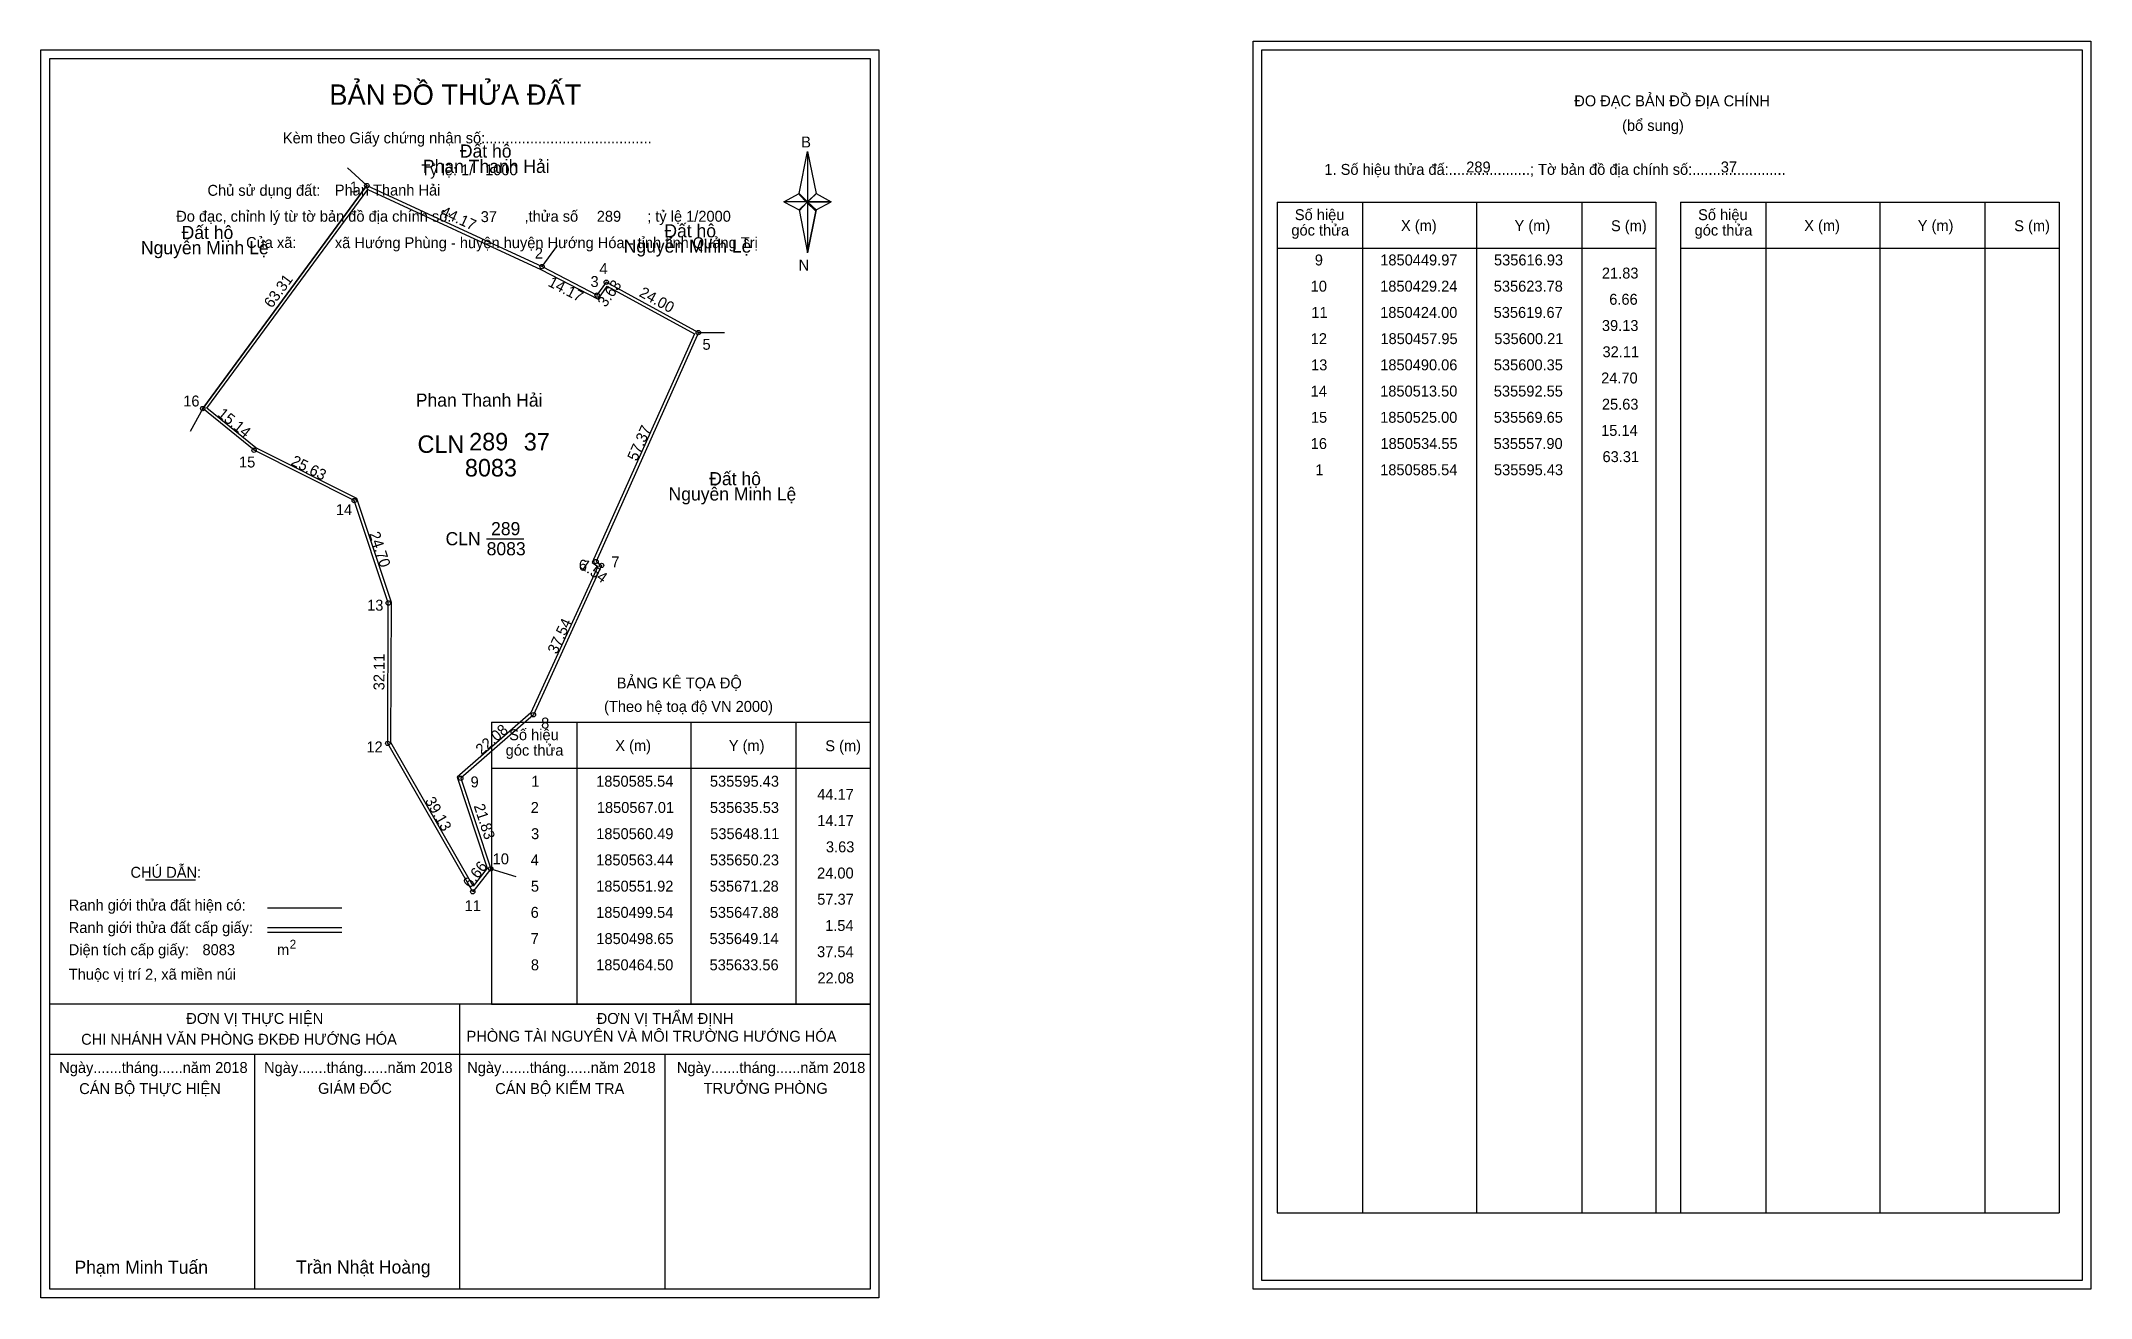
# Model space of a CAD drawing. Extents: x 535521 to 535990, y 1850331 to 1850619.
import ezdxf

# ---------------------------------------------------------------- set-up
doc = ezdxf.new("R2010")
doc.units = 0
for name, color, linetype in [('Level 1', 7, 'Continuous'), ('Level 10', 7, 'Continuous'), ('Level 11', 7, 'Continuous'), ('Level 13', 7, 'Continuous'), ('Level 2', 7, 'Continuous'), ('Level 27', 7, 'Continuous'), ('Level 3', 7, 'Continuous'), ('Level 36', 7, 'Continuous'), ('Level 4', 7, 'Continuous'), ('Level 49', 7, 'Continuous'), ('Level 5', 7, 'Continuous'), ('Level 53', 7, 'Continuous'), ('Level 55', 7, 'Continuous'), ('Level 6', 7, 'Continuous'), ('Level 63', 7, 'Continuous'), ('Level 7', 7, 'Continuous'), ('Level 9', 7, 'Continuous')]:
    doc.layers.add(name, color=color, linetype=linetype)

msp = doc.modelspace()

# ---------------------------------------------------------------- linework, layer by layer
at = {"layer": 'Level 1'}
for p, q in [((535522.89, 1850614.63), (535522.89, 1850614.63)), ((535800.21, 1850616.63), (535800.21, 1850616.63)), ((535694.31, 1850583.75), (535696.28, 1850593.39)), ((535696.28, 1850593.39), (535696.28, 1850581.87)), ((535696.28, 1850593.39), (535698.24, 1850583.75)), ((535690.86, 1850581.87), (535694.31, 1850583.75)), ((535694.31, 1850583.75), (535696.28, 1850581.87)), ((535696.13, 1850581.65), (535694.31, 1850583.53)), ((535696.28, 1850581.87), (535694.31, 1850580.03)), ((535698.1, 1850583.53), (535696.13, 1850581.65)), ((535696.13, 1850581.65), (535698.1, 1850583.53)), ((535698.24, 1850583.75), (535696.28, 1850581.87)), ((535696.28, 1850581.87), (535696.28, 1850570.17)), ((535696.28, 1850581.87), (535701.69, 1850581.87)), ((535696.28, 1850581.87), (535698.24, 1850580.03)), ((535698.24, 1850580.03), (535701.69, 1850581.87)), ((535696.13, 1850581.65), (535694.31, 1850579.81)), ((535694.31, 1850579.81), (535696.13, 1850581.65)), ((535694.31, 1850580.03), (535696.28, 1850570.17)), ((535698.1, 1850579.81), (535696.13, 1850581.65)), ((535698.24, 1850580.03), (535696.28, 1850570.17)), ((535803.74, 1850581.78), (535890.34, 1850581.78)), ((535823.33, 1850350.51), (535823.33, 1850581.78)), ((535849.4, 1850350.51), (535849.4, 1850581.78)), ((535873.38, 1850581.78), (535873.38, 1850350.51)), ((535890.34, 1850581.78), (535890.34, 1850350.51)), ((535896, 1850581.78), (535982.6, 1850581.78)), ((535915.59, 1850350.51), (535915.59, 1850581.78)), ((535941.66, 1850350.51), (535941.66, 1850581.78)), ((535965.63, 1850581.78), (535965.63, 1850350.51)), ((535982.6, 1850581.78), (535982.6, 1850350.51)), ((535803.74, 1850571.25), (535890.34, 1850571.25)), ((535896, 1850571.25), (535982.6, 1850571.25)), ((535623.98, 1850462.81), (535710.58, 1850462.81)), ((535643.57, 1850398.28), (535643.57, 1850462.81)), ((535669.64, 1850398.28), (535669.64, 1850462.81)), ((535693.61, 1850462.81), (535693.61, 1850398.28)), ((535623.98, 1850452.28), (535710.58, 1850452.28)), ((535544.8, 1850426.7), (535556.21, 1850426.7)), ((535572.67, 1850420.29), (535589.68, 1850420.29)), ((535572.67, 1850415.85), (535589.68, 1850415.85)), ((535572.67, 1850414.75), (535589.68, 1850414.75)), ((535629.71, 1850398.28), (535522.88, 1850398.28)), ((535710.58, 1850398.28), (535605.74, 1850398.28)), ((535616.73, 1850333.06), (535616.73, 1850398.28)), ((535623.98, 1850398.28), (535710.58, 1850398.28)), ((535710.58, 1850386.73), (535522.88, 1850386.73)), ((535569.81, 1850333.06), (535569.81, 1850386.73)), ((535663.66, 1850333.06), (535663.66, 1850386.73)), ((535803.74, 1850350.51), (535982.6, 1850350.51)), ((535987.91, 1850335.06), (535987.91, 1850335.06)), ((535710.58, 1850333.06), (535710.58, 1850333.06))]:
    msp.add_line(p, q, dxfattribs=at)
for points in [[(535694.31, 1850583.75), (535696.28, 1850593.39), (535696.28, 1850581.87)], [(535690.86, 1850581.87), (535694.31, 1850580.03), (535696.28, 1850581.87)], [(535696.28, 1850581.87), (535698.24, 1850583.75), (535701.69, 1850581.87)], [(535696.28, 1850581.87), (535696.28, 1850570.17), (535698.24, 1850580.03)]]:
    msp.add_lwpolyline(points, close=True, dxfattribs=at)
at = {"layer": 'Level 10'}
for p, q in [((535595.43, 1850585.54), (535557.9, 1850534.55)), ((535595.43, 1850585.54), (535635.53, 1850567.01)), ((535600.21, 1850457.95), (535600.35, 1850490.06))]:
    msp.add_line(p, q, dxfattribs=at)
for points in [[(535595.43, 1850585.54), (535635.53, 1850567.01), (535648.11, 1850560.49), (535650.23, 1850563.44), (535671.28, 1850551.92), (535647.88, 1850499.54), (535649.14, 1850498.65), (535633.56, 1850464.5), (535616.93, 1850449.97), (535623.78, 1850429.24), (535619.67, 1850424), (535600.21, 1850457.95), (535600.35, 1850490.06), (535592.55, 1850513.5), (535569.65, 1850525), (535557.9, 1850534.55)], [(535595.66, 1850584.66), (535635.22, 1850566.38), (535648.33, 1850559.59), (535650.44, 1850562.53), (535670.38, 1850551.62), (535647.01, 1850499.3), (535648.26, 1850498.41), (535632.99, 1850464.93), (535616.12, 1850450.19), (535623, 1850429.38), (535619.76, 1850425.25), (535600.91, 1850458.13), (535601.05, 1850490.17), (535593.12, 1850514), (535570.03, 1850525.59), (535558.86, 1850534.67)]]:
    msp.add_lwpolyline(points, close=True, dxfattribs=at)
at = {"layer": 'Level 11'}
for centre in [(535595.43, 1850585.54), (535595.43, 1850585.54), (535635.53, 1850567.01), (535650.23, 1850563.44), (535648.11, 1850560.49), (535671.28, 1850551.92), (535557.9, 1850534.55), (535569.65, 1850525), (535592.55, 1850513.5), (535647.88, 1850499.54), (535649.14, 1850498.65), (535600.35, 1850490.06), (535633.56, 1850464.5), (535600.21, 1850457.95), (535616.93, 1850449.97), (535623.78, 1850429.24), (535619.67, 1850424)]:
    msp.add_circle(centre, 0.5, dxfattribs=at)
at = {"layer": 'Level 27'}
for p, q in [((535595.43, 1850585.54), (535591.02, 1850589.61)), ((535635.53, 1850567.01), (535639.05, 1850571.87)), ((535671.28, 1850551.92), (535677.28, 1850551.96)), ((535557.9, 1850534.55), (535555.01, 1850529.29)), ((535623.78, 1850429.24), (535629.53, 1850427.51))]:
    msp.add_line(p, q, dxfattribs=at)
at = {"layer": 'Level 3'}
for p, q in [((535803.74, 1850581.78), (535803.74, 1850350.51)), ((535896, 1850581.78), (535896, 1850350.51)), ((535623.98, 1850462.81), (535623.98, 1850398.28))]:
    msp.add_line(p, q, dxfattribs=at)
at = {"layer": 'Level 63'}
for points in [[(535520.88, 1850616.63), (535712.58, 1850616.63), (535712.58, 1850331.06), (535520.88, 1850331.06)], [(535522.88, 1850614.63), (535710.58, 1850614.63), (535710.58, 1850333.06), (535522.88, 1850333.06)], [(535798.21, 1850618.63), (535989.91, 1850618.63), (535989.91, 1850333.06), (535798.21, 1850333.06)], [(535800.21, 1850616.63), (535987.91, 1850616.63), (535987.91, 1850335.06), (535800.21, 1850335.06)]]:
    msp.add_lwpolyline(points, close=True, dxfattribs=at)
at = {"layer": 'Level 9'}
msp.add_line((535622.84, 1850504.77), (535631.35, 1850504.77), dxfattribs=at)

# ---------------------------------------------------------------- texts
at = {"layer": 'Level 1'}
for s, height, p in [('BẢN ĐỒ THỬA ĐẤT', 4.6657, (535586.85, 1850604.04)), ('ĐO ĐẠC BẢN ĐỒ ĐỊA CHÍNH', 2.5, (535871.69, 1850603.69)), ('(bổ sung)', 2.5, (535882.63, 1850598.07)), ('Kèm theo Giấy chứng nhận số:.........................................', 2.5, (535576.23, 1850595.21)), ('B', 2.5, (535694.82, 1850594.27)), ('1. Số hiệu thửa đấ:....................; Tờ bản đồ địa chính số:.......................', 2.5, (535814.52, 1850588.01)), ('Chủ sử dụng đất:', 2.5, (535558.97, 1850583.22)), ('Đo đạc, chỉnh lý từ tờ bản đồ địa chính số:                  ,thửa số                 ; tỷ lệ 1/2000', 2.5, (535551.82, 1850577.29)), ('Số hiệu', 2.5, (535807.76, 1850577.65)), ('X (m)', 2.5, (535832.04, 1850575.17)), ('Y (m)', 2.5, (535858.02, 1850575.17)), ('S (m)', 2.5, (535880.09, 1850575.12)), ('Số hiệu', 2.5, (535900.02, 1850577.65)), ('X (m)', 2.5, (535924.3, 1850575.17)), ('Y (m)', 2.5, (535950.27, 1850575.17)), ('S (m)', 2.5, (535972.35, 1850575.12)), ('Của xã:', 2.5, (535567.81, 1850571.29)), ('góc thửa', 2.5, (535806.96, 1850574.12)), ('góc thửa', 2.5, (535899.22, 1850574.12)), ('N', 2.5, (535694.22, 1850566.1)), ('BẢNG KÊ TỌA ĐỘ', 2.5, (535652.61, 1850470.51)), ('(Theo hệ toạ độ VN 2000)', 2.5, (535649.71, 1850465.15)), ('Số hiệu', 2.5, (535628, 1850458.67)), ('góc thửa', 2.5, (535627.2, 1850455.14)), ('X (m)', 2.5, (535652.28, 1850456.2)), ('Y (m)', 2.5, (535678.25, 1850456.2)), ('S (m)', 2.5, (535700.33, 1850456.15)), ('CHÚ DẪN:', 2.5, (535541.36, 1850427.2)), ('Ranh giới thửa đất hiện có:', 2.5, (535527.23, 1850419.7)), ('Ranh giới thửa đất cấp giấy:', 2.5, (535527.23, 1850414.56)), ('2', 2, (535577.79, 1850411.01)), ('Diện tích cấp giấy:', 2.5, (535527.23, 1850409.48)), ('m', 2.5, (535574.89, 1850409.5)), ('Thuộc vị trí 2, xã miền núi', 2.5, (535527.23, 1850403.88)), ('ĐƠN VỊ THỰC HIỆN', 2.5, (535554.12, 1850393.76)), ('ĐƠN VỊ THẨM ĐỊNH', 2.5, (535648.02, 1850393.76)), ('CHI NHÁNH VĂN PHÒNG ĐKĐĐ HƯỚNG HÓA', 2.5, (535530.08, 1850389)), ('PHÒNG TÀI NGUYÊN VÀ MÔI TRƯỜNG HƯỚNG HÓA', 2.5, (535618.25, 1850389.69)), ('Ngày.......tháng......năm 2018', 2.5, (535525.05, 1850382.53)), ('Ngày.......tháng......năm 2018', 2.5, (535571.92, 1850382.53)), ('Ngày.......tháng......năm 2018', 2.5, (535618.4, 1850382.53)), ('Ngày.......tháng......năm 2018', 2.5, (535666.36, 1850382.53)), ('CÁN BỘ THỰC HIỆN', 2.5, (535529.63, 1850377.71)), ('GIÁM ĐỐC', 2.5, (535584.27, 1850377.77)), ('CÁN BỘ KIỂM TRA', 2.5, (535624.81, 1850377.71)), ('TRƯỞNG PHÒNG', 2.5, (535672.5, 1850377.77)), ('Phạm Minh Tuấn', 3, (535528.54, 1850336.6)), ('Trần Nhật Hoàng', 3, (535579.24, 1850336.65))]:
    msp.add_text(s, height=height, dxfattribs=at).set_placement(p)
at = {"layer": 'Level 11'}
msp.add_text('Tỷ lệ: 1/', height=2.5, dxfattribs=at).set_placement((535607.89, 1850587.9))
at = {"layer": 'Level 13'}
for s, p in [('289', (535623.86, 1850505.57)), ('CLN', (535613.45, 1850503.27)), ('8083', (535622.85, 1850500.97))]:
    msp.add_text(s, height=3, dxfattribs=at).set_placement(p)
at = {"layer": 'Level 2'}
msp.add_text('Phan Thanh Hải', height=3, dxfattribs=at).set_placement((535606.63, 1850534.98))
at = {"layer": 'Level 3'}
msp.add_text('CLN ', height=4, dxfattribs=at).set_placement((535607.03, 1850524.4))
at = {"layer": 'Level 36'}
for s, p in [('Phan Thanh Hải', (535608.27, 1850588.46)), ('Đất hộ', (535616.72, 1850591.96)), ('Nguyễn Minh Lệ', (535543.75, 1850569.84)), ('Đất hộ', (535553.06, 1850573.34)), ('Nguyễn Minh Lệ', (535654.2, 1850570.22)), ('Đất hộ', (535663.51, 1850573.72)), ('Nguyễn Minh Lệ', (535664.47, 1850513.51)), ('Đất hộ', (535673.78, 1850517.01))]:
    msp.add_text(s, height=3, dxfattribs=at).set_placement(p)
at = {"layer": 'Level 4'}
msp.add_text('289', height=4, dxfattribs=at).set_placement((535618.85, 1850524.97))
at = {"layer": 'Level 49'}
for s, rotation, p in [('44.17', 335.1986, (535612.12, 1850578.71)), ('63.31', 53.6459, (535573.69, 1850557.36)), ('14.17', 332.6031, (535636.69, 1850562.69)), ('3.63', 54.2973, (535650.05, 1850557.54)), ('24.00', 331.3095, (535657.55, 1850560.35)), ('15.14', 320.897, (535561.1, 1850532.98)), ('57.37', 65.928, (535657.19, 1850522.34)), ('25.63', 333.335, (535577.88, 1850521.76)), ('24.70', 288.4056, (535595.92, 1850505.91)), ('1.54', 324.7646, (535644.02, 1850498.23)), ('37.54', 65.4765, (535638.92, 1850478.18)), ('32.11', 89.7502, (535599.46, 1850470.08)), ('22.08', 41.1444, (535621.67, 1850455.17)), ('39.13', 299.8212, (535608.64, 1850444.84)), ('21.83', 288.2856, (535619.86, 1850443.66)), ('6.66', 51.8911, (535619.14, 1850424.63))]:
    msp.add_text(s, height=2.5, rotation=rotation, dxfattribs=at).set_placement(p)
at = {"layer": 'Level 5'}
msp.add_text('8083', height=4, dxfattribs=at).set_placement((535617.87, 1850519.01))
at = {"layer": 'Level 53'}
for s, p in [('9', (535812.32, 1850567.29)), ('1850449.97', (535827.3, 1850567.29)), ('535616.93', (535853.32, 1850567.29)), ('10', (535811.38, 1850561.29)), ('1850429.24', (535827.28, 1850561.29)), ('535623.78', (535853.27, 1850561.29)), ('21.83', (535878.01, 1850564.29)), ('6.66', (535879.69, 1850558.29)), ('11', (535811.54, 1850555.29)), ('1850424.00', (535827.28, 1850555.29)), ('535619.67', (535853.24, 1850555.29)), ('39.13', (535878.01, 1850552.29)), ('12', (535811.39, 1850549.29)), ('1850457.95', (535827.34, 1850549.29)), ('535600.21', (535853.39, 1850549.29)), ('13', (535811.47, 1850543.29)), ('1850490.06', (535827.29, 1850543.29)), ('535600.35', (535853.28, 1850543.29)), ('32.11', (535878.15, 1850546.29)), ('14', (535811.38, 1850537.29)), ('1850513.50', (535827.28, 1850537.29)), ('535592.55', (535853.28, 1850537.29)), ('24.70', (535877.83, 1850540.29)), ('25.63', (535878.01, 1850534.29)), ('15', (535811.44, 1850531.29)), ('1850525.00', (535827.28, 1850531.29)), ('535569.65', (535853.28, 1850531.29)), ('15.14', (535877.83, 1850528.29)), ('16', (535811.39, 1850525.29)), ('1850534.55', (535827.34, 1850525.29)), ('535557.90', (535853.23, 1850525.29)), ('1', (535812.46, 1850519.29)), ('1850585.54', (535827.28, 1850519.29)), ('535595.43', (535853.32, 1850519.29)), ('63.31', (535878.15, 1850522.29)), ('1', (535633.08, 1850448.03)), ('1850585.54', (535647.9, 1850448.03)), ('535595.43', (535673.93, 1850448.03)), ('44.17', (535698.48, 1850445.03)), ('2', (535632.93, 1850442.03)), ('1850567.01', (535648.06, 1850442.03)), ('535635.53', (535673.93, 1850442.03)), ('14.17', (535698.48, 1850439.03)), ('3', (535633.01, 1850436.03)), ('1850560.49', (535647.91, 1850436.03)), ('535648.11', (535674, 1850436.03)), ('4', (535632.92, 1850430.03)), ('1850563.44', (535647.9, 1850430.03)), ('535650.23', (535673.93, 1850430.03)), ('3.63', (535700.47, 1850433.03)), ('24.00', (535698.45, 1850427.03)), ('5', (535632.97, 1850424.03)), ('1850551.92', (535647.91, 1850424.03)), ('535671.28', (535673.88, 1850424.03)), ('57.37', (535698.48, 1850421.03)), ('6', (535632.92, 1850418.03)), ('1850499.54', (535647.9, 1850418.03)), ('535647.88', (535673.88, 1850418.03)), ('7', (535632.93, 1850412.03)), ('1850498.65', (535647.95, 1850412.03)), ('535649.14', (535673.84, 1850412.03)), ('1.54', (535700.29, 1850415.03)), ('8', (535632.96, 1850406.03)), ('1850464.50', (535647.9, 1850406.03)), ('535633.56', (535673.85, 1850406.03)), ('37.54', (535698.44, 1850409.03)), ('22.08', (535698.53, 1850403.03))]:
    msp.add_text(s, height=2.5, dxfattribs=at).set_placement(p)
at = {"layer": 'Level 55'}
for s, height, p in [('1', 0.4, (535595.32, 1850585.54)), ('0', 0.11, (535595.39, 1850585.43)), ('0', 0.11, (535595.39, 1850585.43)), ('2', 0.4, (535635.39, 1850567.01)), ('0', 0.11, (535635.49, 1850566.9)), ('0', 0.11, (535635.49, 1850566.9)), ('0', 0.11, (535635.49, 1850566.9)), ('4', 0.4, (535650.09, 1850563.44)), ('0', 0.11, (535650.19, 1850563.33)), ('0', 0.11, (535650.19, 1850563.33)), ('3', 0.4, (535647.99, 1850560.49)), ('0', 0.11, (535648.07, 1850560.38)), ('0', 0.11, (535648.07, 1850560.38)), ('5', 0.4, (535671.15, 1850551.92)), ('290', 0.11, (535671.16, 1850551.81)), ('290', 0.11, (535671.16, 1850551.81)), ('0', 0.11, (535671.24, 1850551.81)), ('0', 0.11, (535671.24, 1850551.81)), ('16', 0.4, (535557.62, 1850534.55)), ('0', 0.11, (535557.86, 1850534.44)), ('15', 0.4, (535569.37, 1850525)), ('14', 0.4, (535592.26, 1850513.5)), ('6', 0.4, (535647.74, 1850499.54)), ('290', 0.11, (535647.76, 1850499.43)), ('290', 0.11, (535647.76, 1850499.43)), ('7', 0.4, (535649.01, 1850498.65)), ('290', 0.11, (535649.02, 1850498.54)), ('290', 0.11, (535649.02, 1850498.54)), ('13', 0.4, (535600.08, 1850490.06)), ('8', 0.4, (535633.43, 1850464.5)), ('290', 0.11, (535633.44, 1850464.39)), ('290', 0.11, (535633.44, 1850464.39)), ('12', 0.4, (535599.93, 1850457.95)), ('9', 0.4, (535616.79, 1850449.97)), ('290', 0.11, (535616.81, 1850449.86)), ('290', 0.11, (535616.81, 1850449.86)), ('10', 0.4, (535623.5, 1850429.24)), ('290', 0.11, (535623.66, 1850429.13)), ('290', 0.11, (535623.66, 1850429.13)), ('11', 0.4, (535619.41, 1850424))]:
    msp.add_text(s, height=height, dxfattribs=at).set_placement(p)
at = {"layer": 'Level 6'}
for s, p in [('1000', (535622.49, 1850587.92)), ('289', (535846.97, 1850588.55)), ('37', (535905.21, 1850588.57)), ('Phan Thanh Hải', (535588.11, 1850583.28)), ('37', (535621.49, 1850577.2)), ('289', (535648.04, 1850577.28)), ('xã Hướng Phùng - huyện huyện Hướng Hóa - tỉnh tỉnh Quảng Trị', (535588.12, 1850571.24)), ('8083', (535557.83, 1850409.49))]:
    msp.add_text(s, height=2.5, dxfattribs=at).set_placement(p)
at = {"layer": 'Level 7'}
msp.add_text('37', height=4, dxfattribs=at).set_placement((535631.34, 1850524.95))
at = {"layer": 'Level 9'}
for s, p in [('1', (535591.55, 1850583.98)), ('2', (535633.87, 1850568.86)), ('4', (535648.66, 1850565.31)), ('3', (535646.6, 1850562.35)), ('5', (535672.23, 1850547.99)), ('16', (535553.43, 1850535.02)), ('15', (535566.19, 1850521.06)), ('14', (535588.35, 1850510.16)), ('6', (535643.94, 1850497.44)), ('7', (535651.39, 1850498.23)), ('13', (535595.5, 1850488.31)), ('8', (535635.31, 1850461.34)), ('12', (535595.35, 1850455.88)), ('9', (535619.17, 1850447.88)), ('10', (535624.23, 1850430.28)), ('11', (535617.82, 1850419.56))]:
    msp.add_text(s, height=2.5, dxfattribs=at).set_placement(p)

doc.saveas('drawing.dxf')
